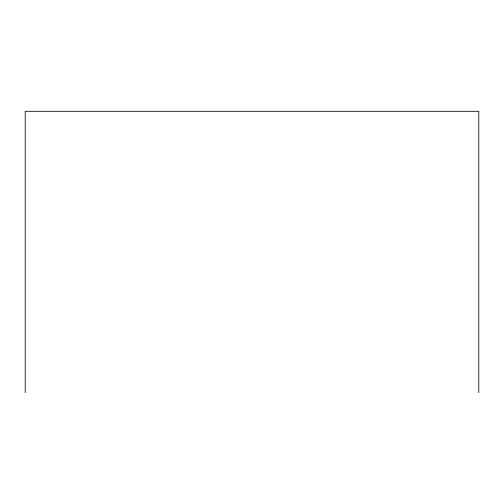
<?xml version="1.0" encoding="UTF-8"?>
<svg xmlns="http://www.w3.org/2000/svg" width="504" height="504" viewBox="0 0 504 504"><rect width="100%" height="100%" fill="white"/><g stroke="black" fill="none" stroke-linecap="round" stroke-linejoin="round"><path stroke-width="0.76" d="M478.8 392.685L478.8 111.315L25.2 111.315L25.2 392.685"/></g></svg>
